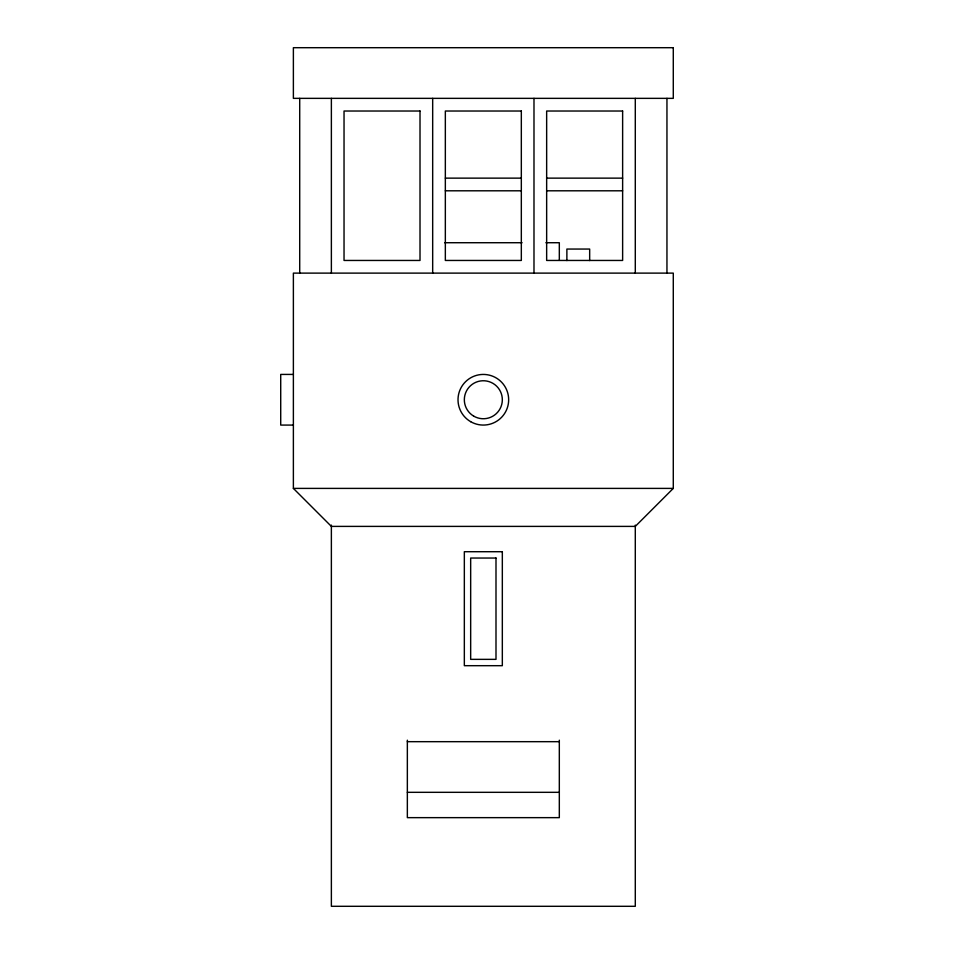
<?xml version="1.0" encoding="UTF-8"?>
<svg xmlns="http://www.w3.org/2000/svg" width="954" height="954" viewBox="0 0 954 954"><rect width="100%" height="100%" fill="white"/><g stroke="black" fill="none" stroke-linecap="round" stroke-linejoin="round"><path stroke-width="1.43" d="M673.285 488.4L635.292 526.393L331.372 526.393L293.379 488.4L293.379 273.118L673.285 273.118L673.285 488.4L293.379 488.4M445.339 178.136L521.325 178.136M546.654 178.136L622.628 178.136M445.339 190.8L521.325 190.8M546.654 190.8L622.628 190.8M444.6 242.721L522.065 242.721M545.903 242.721L559.318 242.721L559.318 260.251M293.379 374.421L280.714 374.421L280.714 425.079L293.379 425.079M407.346 741.675L559.318 741.675M407.346 792.321L559.318 792.321M666.953 98.357L666.953 273.118M635.292 98.357L635.292 273.118M635.292 525.105L635.292 906.3L331.372 906.3L331.372 525.105M589.667 260.561L589.667 249.054L566.879 249.054L566.879 260.561M559.318 740.185L559.318 817.65L407.346 817.65L407.346 740.185M533.99 98.357L533.99 273.118M432.675 98.357L432.675 273.118M331.372 98.357L331.372 273.118M299.711 98.357L299.711 273.118M673.285 47.7L293.379 47.7L293.379 98.357L673.285 98.357L673.285 47.7M420.01 111.022L344.036 111.022L344.036 260.454L420.01 260.454L420.01 111.022M521.325 111.022L445.339 111.022L445.339 260.454L521.325 260.454L521.325 111.022M622.628 111.022L546.654 111.022L546.654 260.454L622.628 260.454L622.628 111.022M502.329 551.71L464.336 551.71L464.336 665.689L502.329 665.689L502.329 551.71M495.997 558.042L470.668 558.042L470.668 659.357L495.997 659.357L495.997 558.042M473.601 416.063A18.997 18.997 0 0 0 502.329 400.024A18.997 18.997 0 0 0 474.066 383.162A18.997 18.997 0 0 0 473.601 416.063M470.668 421.68A25.329 25.329 0 0 0 508.661 399.75A25.329 25.329 0 0 0 470.668 377.82A25.329 25.329 0 0 0 470.668 421.68"/></g></svg>
